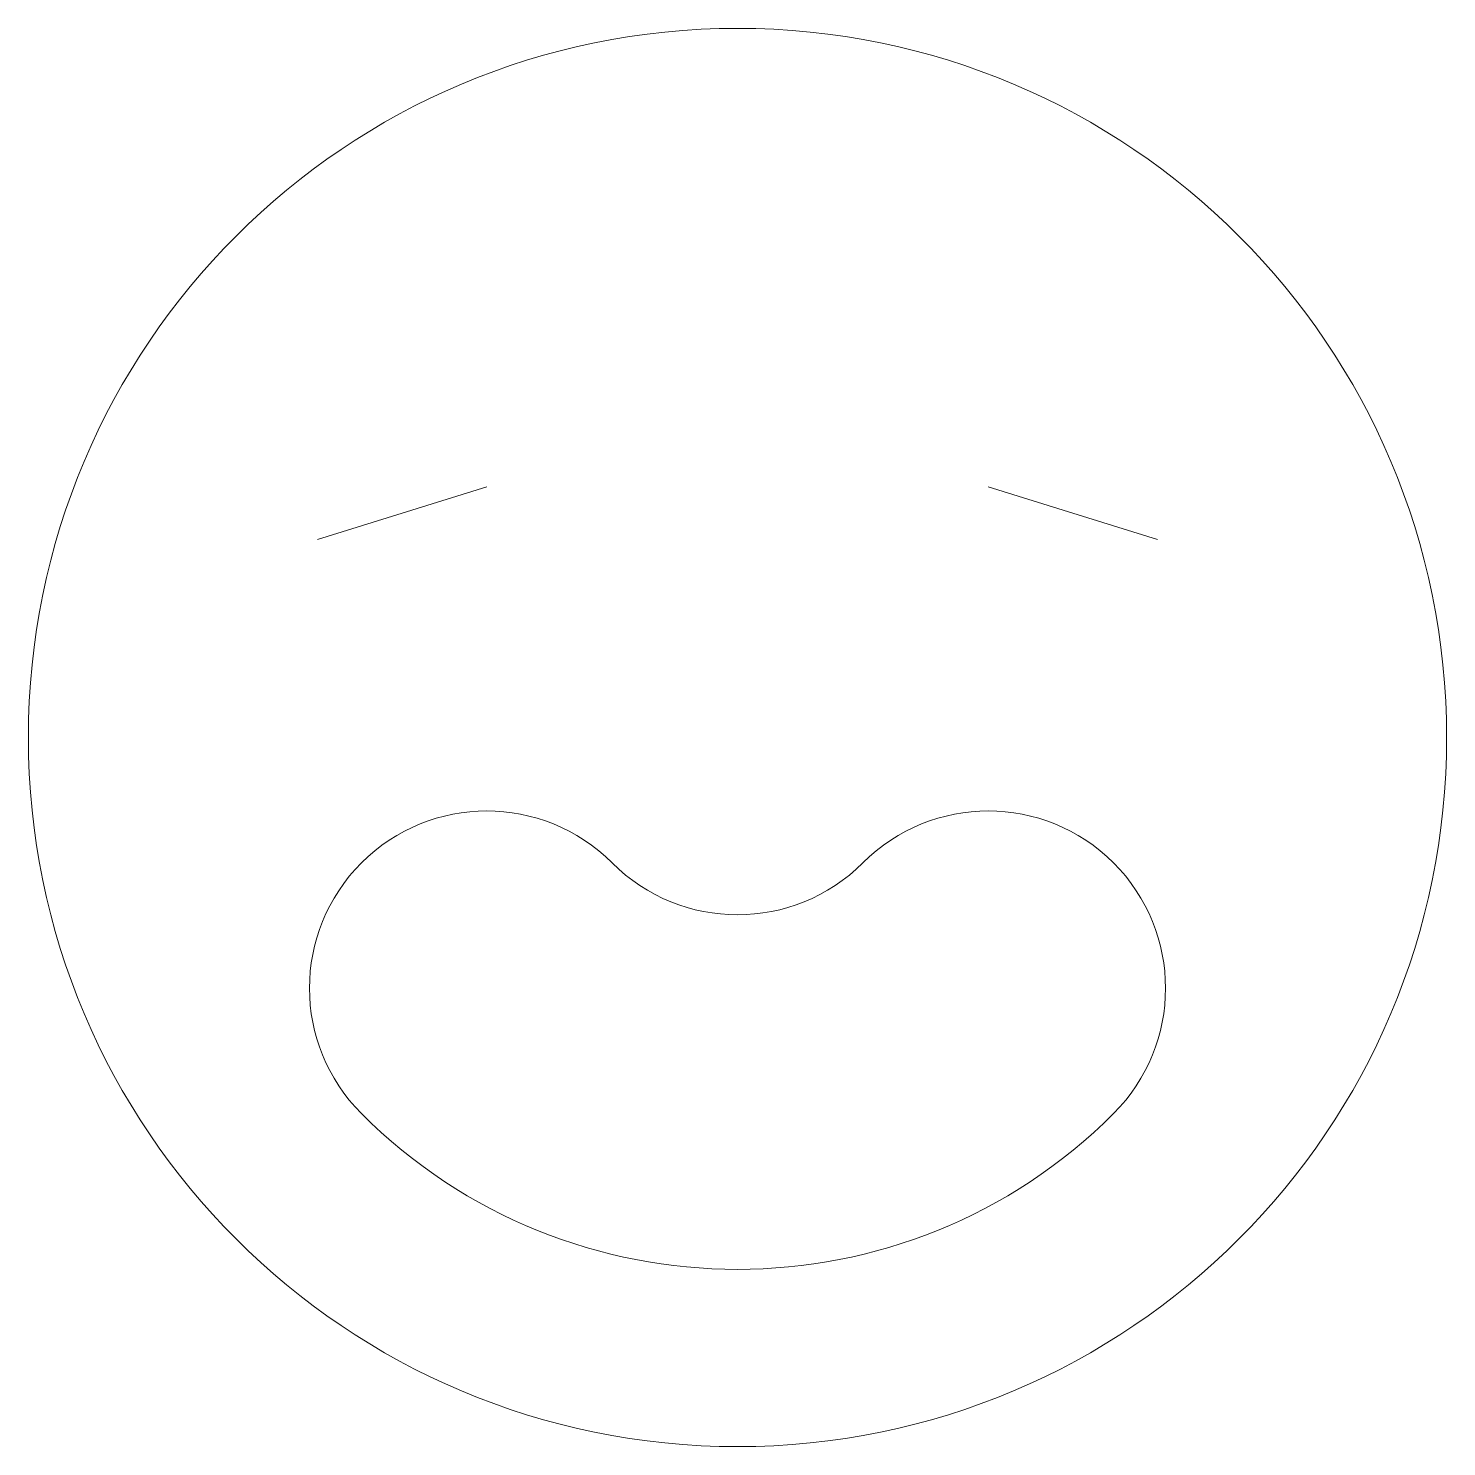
# Model space of a CAD drawing. Header units: inches. Extents: x -2 to 2, y -2 to 2.
import ezdxf

# ---------------------------------------------------------------- set-up
doc = ezdxf.new("R2010")
doc.units = ezdxf.units.IN
doc.header["$MEASUREMENT"] = 0
doc.layers.add('MCD_Layer_0', color=7, linetype='Continuous')

msp = doc.modelspace()

# ---------------------------------------------------------------- linework, layer by layer
at = {"layer": 'MCD_Layer_0', "color": 7, "linetype": 'Continuous', "lineweight": 0}
for p, q in [((-0.707107, 0.707107), (-1.184635, 0.558895)), ((0.707107, 0.707107), (1.184635, 0.558895))]:
    msp.add_line(p, q, dxfattribs=at)
msp.add_circle((0, 0), 2, dxfattribs=at)
for centre, radius, start, end in [((-0.707107, -0.707107), 0.5, 45, 225), ((0.707107, -0.707107), 0.5, 315, 135), ((0, 0), 0.5, 225, 315), ((0, 0), 1.5, 225, 315)]:
    msp.add_arc(centre, radius, start, end, dxfattribs=at)

doc.saveas('drawing.dxf')
